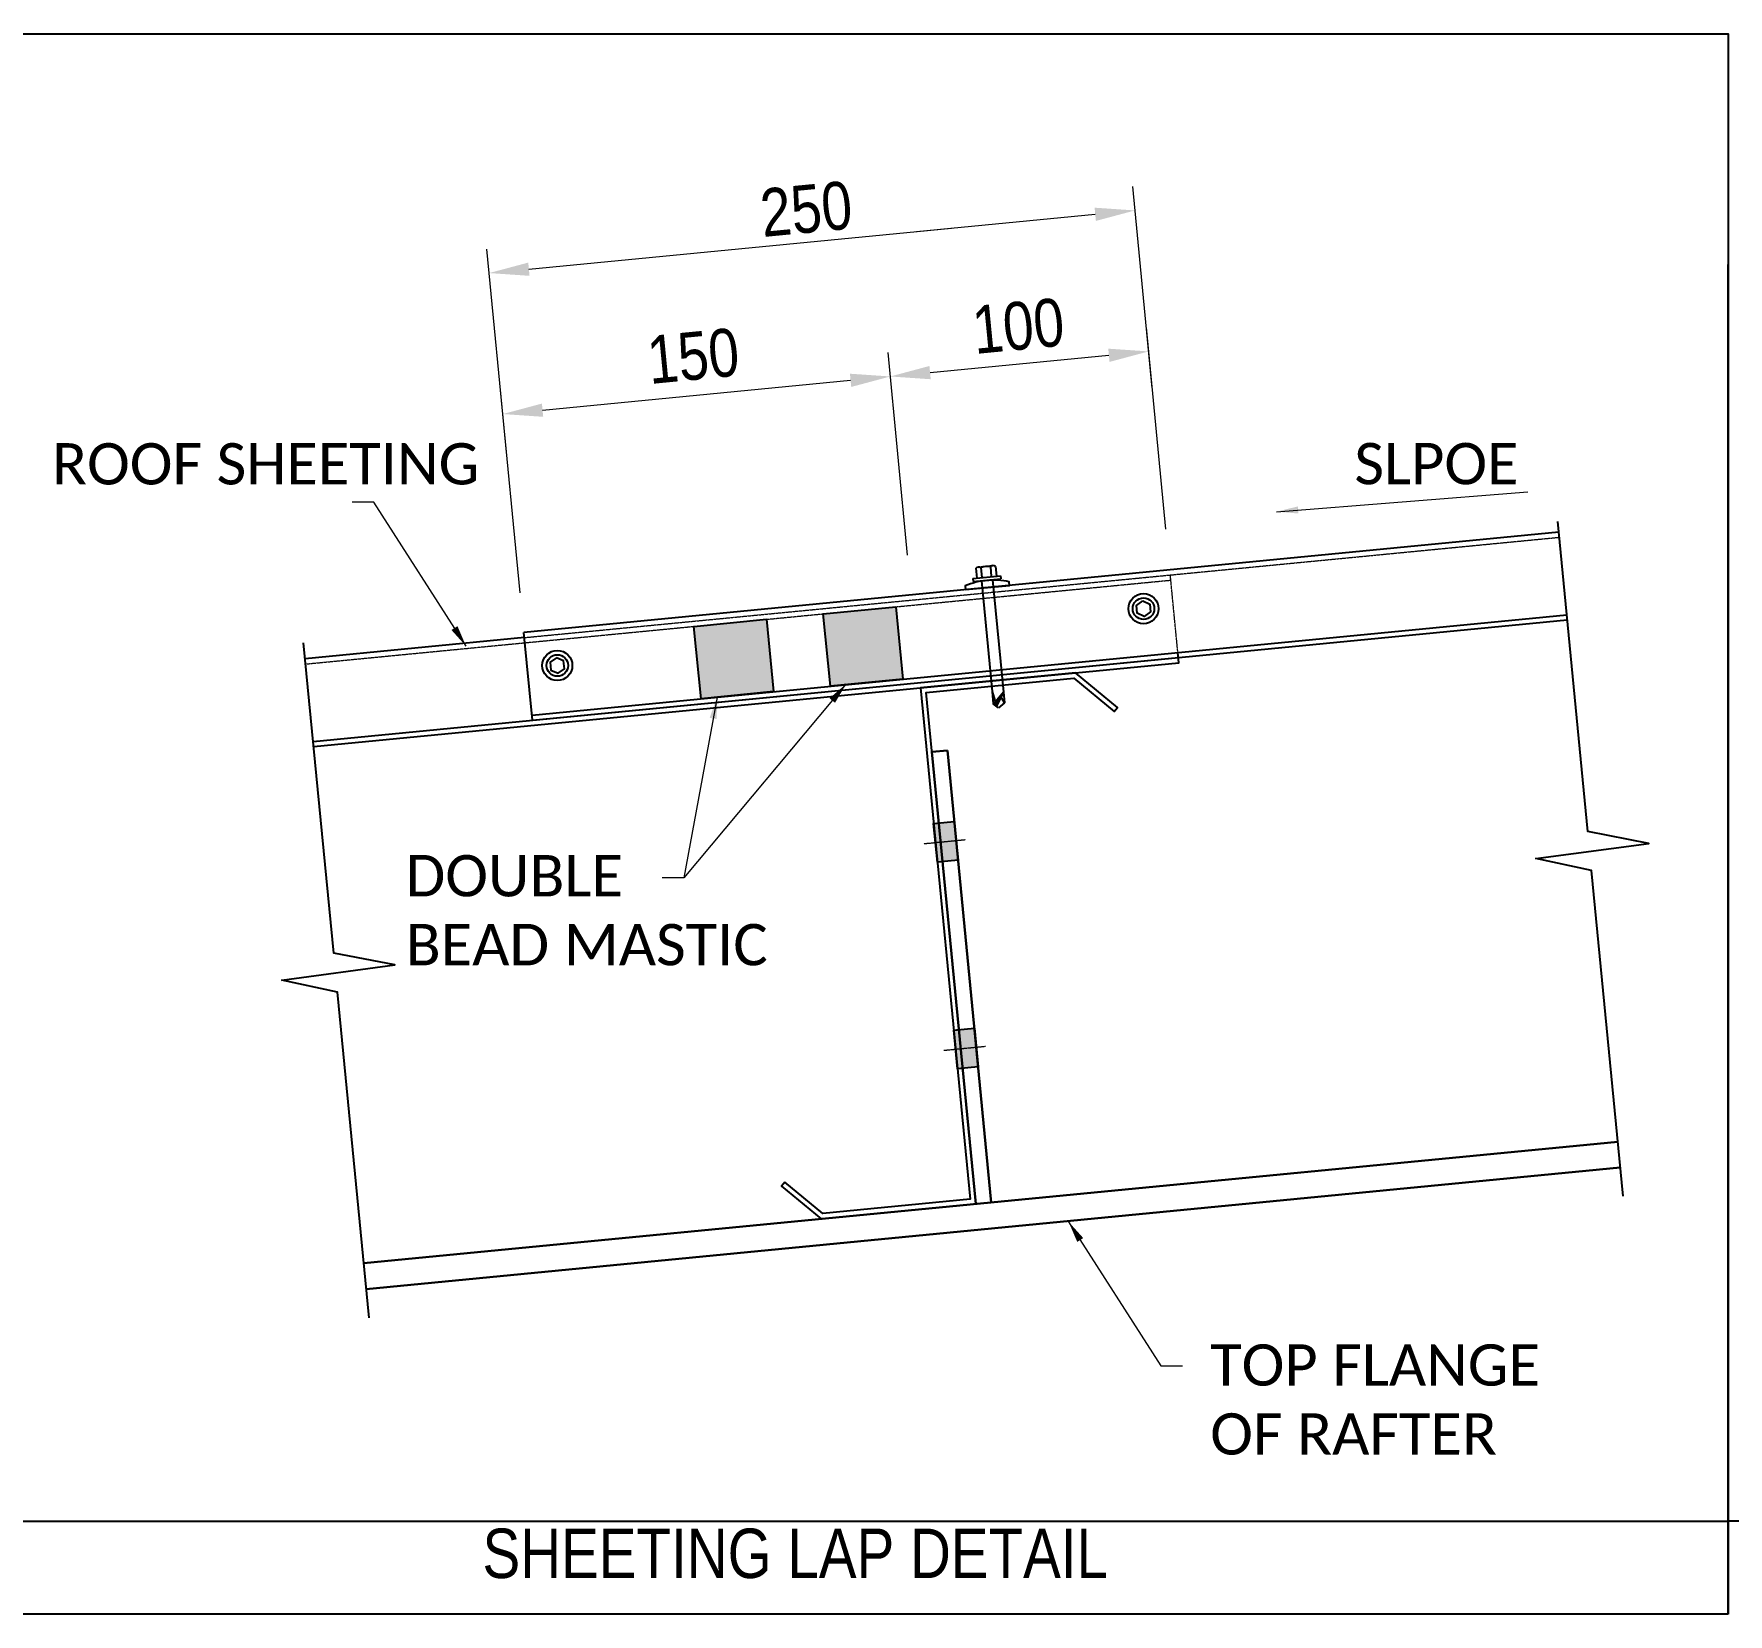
# Model space of a CAD drawing. Header units: millimetres. Extents: x 0 to 2669304, y -3314102 to 0.
# Drawn here: x 2626809 to 2642442, y -3236837 to -3222255 of the extents above; entities that cross this region are included whole.
import ezdxf

# ---------------------------------------------------------------- set-up
doc = ezdxf.new("R2010")
doc.units = ezdxf.units.MM
doc.header["$LTSCALE"] = 0.4
doc.header["$MEASUREMENT"] = 0
for name, pattern in [('CENTER', [2, 1.25, -0.25, 0.25, -0.25]), ('CONTIN', [0]), ('HIDDEN', [0.375, 0.25, -0.125])]:
    doc.linetypes.add(name, pattern=pattern)
for name, color, linetype in [('05', 7, 'Continuous'), ('15', 2, 'CONTIN'), ('AnchBolt', 7, 'Continuous'), ('BreakLines', 22, 'Continuous'), ('Hatch-Solid', 252, 'Continuous'), ('M-Purlin', 213, 'Continuous'), ('MISCEL', 7, 'Continuous'), ('Rf-Sheeting', 12, 'Continuous')]:
    doc.layers.add(name, color=color, linetype=linetype)
for name, color, linetype, lineweight in [('Dimensions', 5, 'Continuous', 0), ('Grid', 202, 'CENTER', 18), ('HATCH', 8, 'Continuous', 5), ('SteelPlate', 12, 'Continuous', 30), ('TEXT', 7, 'Continuous', 13)]:
    doc.layers.add(name, color=color, linetype=linetype, lineweight=lineweight)
doc.styles.add('HEADINGS', font='ARIALN.TTF', dxfattribs={"height": 25})
doc.styles.add('nepo', font='calibri.ttf')
doc.styles.get("Standard").update_dxf_attribs({"font": 'ARIALN.TTF'})
doc.dimstyles.new('ARROWS', dxfattribs={"dimscale": 0, "dimtxt": 2, "dimasz": 2, "dimexe": 1.026, "dimexo": 1.026, "dimgap": 0.8, "dimtad": 1, "dimdec": 0, "dimzin": 9, "dimdsep": 46, "dimtxsty": 'Standard', "dimcen": 1.6, "dimclrd": 40, "dimclre": 40, "dimclrt": 3, "dimadec": 1, "dimazin": 2, "dimtfac": 1, "dimtdec": 0, "dimtofl": 0, "dimtmove": 0, "dimatfit": 3, "dimfxl": 0, "dimtolj": 1, "dimtzin": 13, "dimlwd": -1, "dimlwe": -1, "dimarcsym": 0})

msp = doc.modelspace()

# ---------------------------------------------------------------- hatches: boundary and pattern name
at = {"layer": 'Hatch-Solid'}
for points in [[(2634761.1654, -3227541.9706), (2634825.8309, -3228209.4178), (2634158.3878, -3228274.1254), (2634090.0863, -3227607.0307)], [(2633569.3026, -3227657.5199), (2633633.9682, -3228324.9671), (2632966.525, -3228389.6747), (2632898.2235, -3227722.58)], [(2635145.7122, -3229898.7889), (2635111.064, -3229541.2285), (2635301.7629, -3229522.7494), (2635336.4111, -3229880.3099)], [(2635330.5026, -3231805.7779), (2635295.8544, -3231448.2175), (2635486.5533, -3231429.7384), (2635521.2015, -3231787.2989)], [(2635330.5026, -3231805.7779), (2635295.8544, -3231448.2175), (2635343.5292, -3231443.5977), (2635378.1774, -3231801.1582)]]:
    msp.add_hatch(color=256, dxfattribs=at).paths.add_polyline_path(points)

# ---------------------------------------------------------------- linework, layer by layer
for p, q in [((2642441.8152, -3224383.7684), (2642441.8152, -3236837.4536)), ((2626498.3517, -3235979.1073), (2642441.8152, -3235979.1073)), ((2666683.7245, -3235979.1073), (2642441.8151, -3235979.1073))]:
    msp.add_line(p, q)
at = {"color": 7}
msp.add_line((2642441.8152, -3224383.7684), (2642441.8152, -3236837.4536), dxfattribs=at)
msp.add_lwpolyline([(2642441.8151, -3236837.4536), (2626498.3517, -3236837.4536), (2626498.3517, -3222255.0416), (2642441.8151, -3222255.0416)], close=True)
at = {"layer": '05', "linetype": 'Continuous'}
msp.add_line((2642441.8152, -3236837.4536), (2642441.8151, -3224383.7684), dxfattribs=at)
at = {"layer": 'AnchBolt'}
for points in [[(2637040.4798, -3227487.3486), (2637106.1584, -3227517.2282), (2637113.1212, -3227589.0474), (2637054.4053, -3227630.9869), (2636988.7267, -3227601.1073), (2636981.764, -3227529.2881)], [(2631631.3002, -3228011.7604), (2631572.5844, -3228053.6999), (2631579.5471, -3228125.519), (2631645.2257, -3228155.3987), (2631703.9416, -3228113.4592), (2631696.9788, -3228041.64)]]:
    msp.add_lwpolyline(points, close=True, dxfattribs=at)
for centre, radius in [((2637047.4426, -3227559.1678), 138.6665), ((2637047.4426, -3227559.1678), 99.4819), ((2631638.263, -3228083.5795), 138.6665), ((2631638.263, -3228083.5795), 99.4819)]:
    msp.add_circle(centre, radius, dxfattribs=at)
at = {"layer": 'BreakLines'}
for points in [[(2641472.8642, -3232981.5131), (2641181.6171, -3229975.9184), (2640666.5957, -3229865.169), (2641710.6671, -3229724.7046), (2641146.825, -3229616.8736), (2640869.4265, -3226754.1928)], [(2629901.3208, -3234102.8211), (2629610.0737, -3231097.2263), (2629095.0523, -3230986.4769), (2630139.1237, -3230846.0126), (2629575.2816, -3230738.1815), (2629297.8831, -3227875.5007)]]:
    msp.add_lwpolyline(points, dxfattribs=at)
at = {"layer": 'Dimensions', "color": 40, "lineweight": 15}
for p, q in [((2637127.9172, -3225525.3258), (2636947.5039, -3223664.4067)), ((2631169.3329, -3226110.5975), (2630988.19, -3224242.1532)), ((2637254.0422, -3226826.2749), (2637073.6289, -3224965.3559)), ((2634871.0462, -3227064.8987), (2634689.9034, -3225196.4545)), ((2634871.0462, -3227064.8987), (2634689.9034, -3225196.4545)), ((2631295.4579, -3227411.5466), (2631114.3151, -3225543.1023))]:
    msp.add_line(p, q, dxfattribs=at)
at = {"layer": 'Dimensions', "color": 40}
for p, q in [((2634951.8375, -3224079.9879), (2636602.1091, -3223919.9966)), ((2631376.2492, -3224426.6358), (2635276.7012, -3224048.4929)), ((2635077.9626, -3225380.937), (2636728.2341, -3225220.9457)), ((2631502.3743, -3225727.5849), (2634344.5086, -3225452.0443))]:
    msp.add_line(p, q, dxfattribs=at)
for points in [[(2636596.1835, -3223858.8754), (2636608.0347, -3223981.1177), (2636968.8361, -3223884.443)], [(2631370.3236, -3224365.5146), (2631382.1748, -3224487.7569), (2631009.5222, -3224462.1894)], [(2636722.3085, -3225159.8246), (2636734.1597, -3225282.0669), (2637094.9611, -3225185.3921)], [(2634338.583, -3225390.9231), (2634350.4342, -3225513.1655), (2634711.2356, -3225416.4907)], [(2635072.037, -3225319.8159), (2635083.8882, -3225442.0582), (2634711.2356, -3225416.4907)], [(2631496.4487, -3225666.4637), (2631508.2999, -3225788.7061), (2631135.6473, -3225763.1385)]]:
    msp.add_solid(points, dxfattribs=at)
at = {"layer": 'Grid'}
for p, q in [((2635405.7517, -3229693.1317), (2635020.7531, -3229730.4387)), ((2635590.5421, -3231600.1207), (2635205.5435, -3231637.4277))]:
    msp.add_line(p, q, dxfattribs=at)
at = {"layer": 'HATCH', "linetype": 'HIDDEN'}
for p, q in [((2631335.6335, -3227825.9481), (2640883.5835, -3226900.2888)), ((2629316.6759, -3228069.8056), (2637299.5694, -3227295.8762)), ((2637364.277, -3227963.3193), (2637294.9474, -3227248.2017))]:
    msp.add_line(p, q, dxfattribs=at)
at = {"layer": 'M-Purlin'}
for points in [[(2633737.1329, -3232852.0055), (2633706.6885, -3232888.9833), (2634073.2941, -3233190.8162), (2635499.4461, -3233052.6197), (2635042.0898, -3228332.8219), (2636404.9094, -3228200.7624), (2636777.8594, -3228507.8187), (2636808.3039, -3228470.841), (2636420.0371, -3228151.1741), (2636420.0371, -3228151.1741), (2634989.7954, -3228289.7669), (2635447.1516, -3233009.5647), (2634088.4219, -3233141.2279)], [(2635145.7122, -3229898.7889), (2635111.064, -3229541.2285), (2635301.7629, -3229522.7494), (2635336.4111, -3229880.3099)], [(2635330.5026, -3231805.7779), (2635295.8544, -3231448.2175), (2635486.5533, -3231429.7384), (2635521.2015, -3231787.2989)], [(2635330.5026, -3231805.7779), (2635295.8544, -3231448.2175), (2635343.5292, -3231443.5977), (2635378.1774, -3231801.1582)]]:
    msp.add_lwpolyline(points, close=True, dxfattribs=at)
at = {"layer": 'MISCEL', "color": 7}
for p, q in [((2635521.6729, -3227175.3144), (2635658.5926, -3227162.134)), ((2635471.7275, -3227280.3395), (2635474.4897, -3227309.0336)), ((2635471.7378, -3227280.3469), (2635727.6658, -3227255.7104)), ((2635474.5, -3227309.041), (2635730.428, -3227284.4045)), ((2635500.4795, -3227186.3482), (2635509.1803, -3227276.7341)), ((2635547.4729, -3227181.1669), (2635556.2365, -3227272.2044)), ((2635551.4142, -3227301.6286), (2635650.518, -3228324.5297)), ((2635634.3828, -3227172.8006), (2635643.1464, -3227263.8381)), ((2635654.0927, -3227291.7528), (2635754.6756, -3228329.7974)), ((2635681.5121, -3227168.9298), (2635690.2129, -3227259.3157)), ((2635727.6658, -3227255.7104), (2635730.428, -3227284.4045)), ((2635650.518, -3228324.5297), (2635679.5892, -3228414.7775)), ((2635650.518, -3228324.5297), (2635661.5437, -3228438.3032)), ((2635657.306, -3228394.5746), (2635658.6412, -3228408.353)), ((2635754.6463, -3228329.4954), (2635662.5302, -3228439.0283)), ((2635754.6463, -3228329.4954), (2635678.6517, -3228449.4603)), ((2635754.6463, -3228329.4954), (2635690.9211, -3228459.8973)), ((2635764.2971, -3228429.1661), (2635726.4888, -3228363.5411)), ((2635754.6463, -3228329.4954), (2635764.3045, -3228429.1583)), ((2635708.4073, -3228472.7508), (2635661.5437, -3228438.3032)), ((2635764.3045, -3228429.1583), (2635708.4073, -3228472.7508))]:
    msp.add_line(p, q, dxfattribs=at)
msp.add_lwpolyline([(2635603.5602, -3227298.3117, 0.0825404606), (2635403.0639, -3227349.4123), (2635406.3045, -3227383.0763), (2635609.1939, -3227363.5455), (2635812.0834, -3227344.0146), (2635808.8428, -3227310.3507, 0.0825404606), (2635602.2803, -3227298.4349)], format="xyb", dxfattribs=at)
msp.add_lwpolyline([(2635551.4142, -3227301.6286), (2635654.0824, -3227291.7454)], dxfattribs=at)
for centre, radius, start, end in [((2635601.8836, -3227290.7938), 122.387, 74.60068828, 116.39639666), ((2635660.2404, -3227198.6655), 36.5608, 52.53027546, 135.12733278), ((2635527.0328, -3227211.4801), 36.5608, 55.86975216, 138.4668095)]:
    msp.add_arc(centre, radius, start, end, dxfattribs=at)
at = {"layer": 'Rf-Sheeting'}
for p, q in [((2631404.9631, -3228541.0658), (2640952.8799, -3227615.4097)), ((2631409.5851, -3228588.7403), (2631331.0115, -3227778.2736)), ((2629386.0055, -3228784.9233), (2637368.8989, -3228010.9938))]:
    msp.add_line(p, q, dxfattribs=at)
for points in [[(2640878.9637, -3226852.6141), (2631331.0115, -3227778.2736)], [(2631409.5851, -3228588.7403), (2640957.4996, -3227663.0844)], [(2631335.6335, -3227825.9481), (2629312.0539, -3228022.1311)], [(2629390.6274, -3228832.5978), (2637373.5209, -3228058.6684), (2637364.277, -3227963.3193)]]:
    msp.add_lwpolyline(points, dxfattribs=at)
for points in [[(2634761.1654, -3227541.9706), (2634825.8309, -3228209.4178), (2634158.3878, -3228274.1254), (2634090.0863, -3227607.0307)], [(2633569.3026, -3227657.5199), (2633633.9682, -3228324.9671), (2632966.525, -3228389.6747), (2632898.2235, -3227722.58)]]:
    msp.add_lwpolyline(points, close=True, dxfattribs=at)
at = {"layer": 'SteelPlate'}
for p, q in [((2635238.2377, -3228867.1849), (2635095.2135, -3228881.0442)), ((2635499.4425, -3233052.5826), (2635095.2135, -3228881.0442)), ((2635642.4666, -3233038.7234), (2635238.2377, -3228867.1849)), ((2641424.092, -3232478.1968), (2629852.6, -3233600.0355)), ((2641447.1619, -3232716.2726), (2629875.67, -3233838.1112))]:
    msp.add_line(p, q, dxfattribs=at)

# ---------------------------------------------------------------- texts
at = {"layer": '15', "attachment_point": 4, "style": 'nepo'}
for s, insert, char_height in [('ROOF SHEETING ', (2626976.735, -3226224.543), 381.575817), ('SLPOE', (2638993.3591, -3226222.7941), 381.57582), ('DOUBLE \\PBEAD MASTIC', (2630238.8501, -3230343.6255), 381.575817), ('TOP FLANGE\\POF RAFTER', (2637663.2696, -3234858.7685), 381.57582)]:
    msp.add_mtext(s, dxfattribs=dict(at, insert=insert, char_height=char_height))
at = {"layer": 'Dimensions', "color": 3, "char_height": 44.213569, "attachment_point": 5, "rotation": 5.53743349}
for s, insert in [('\\A1;{\\H10x;250}', (2633935.4409, -3223872.4687)), ('\\A1;{\\H10x;100}', (2635891.9286, -3224951.891)), ('\\A1;{\\H10x;150}', (2632892.5933, -3225228.9635))]:
    msp.add_mtext(s, dxfattribs=dict(at, insert=insert))
at = {"layer": 'TEXT', "style": 'HEADINGS'}
msp.add_text(' SHEETING LAP DETAIL', height=455.705524, dxfattribs=at).set_placement((2630802.9437, -3236504.314))

# ---------------------------------------------------------------- leaders
at = {"layer": 'Dimensions'}
for points in [[(2638275.2776, -3226664.2574), (2640594.5099, -3226479.7045)], [(2630797.2683, -3227906.713), (2629945.2493, -3226575.788), (2629745.2493, -3226575.788)], [(2634304.1392, -3228253.5173), (2632806.0503, -3230044.2628), (2632606.0503, -3230044.2628)], [(2633112.9332, -3228375.4807), (2632806.0503, -3230044.2628), (2632606.0503, -3230044.2628)], [(2636355.9258, -3233216.5062), (2637207.9447, -3234547.4312), (2637407.9447, -3234547.4312)]]:
    msp.add_leader(points, dimstyle='ARROWS', override={"dimscale": 4, "dimtxt": 5, "dimasz": 50, "dimexe": 2, "dimgap": 2}, dxfattribs=at)

doc.saveas('drawing.dxf')
